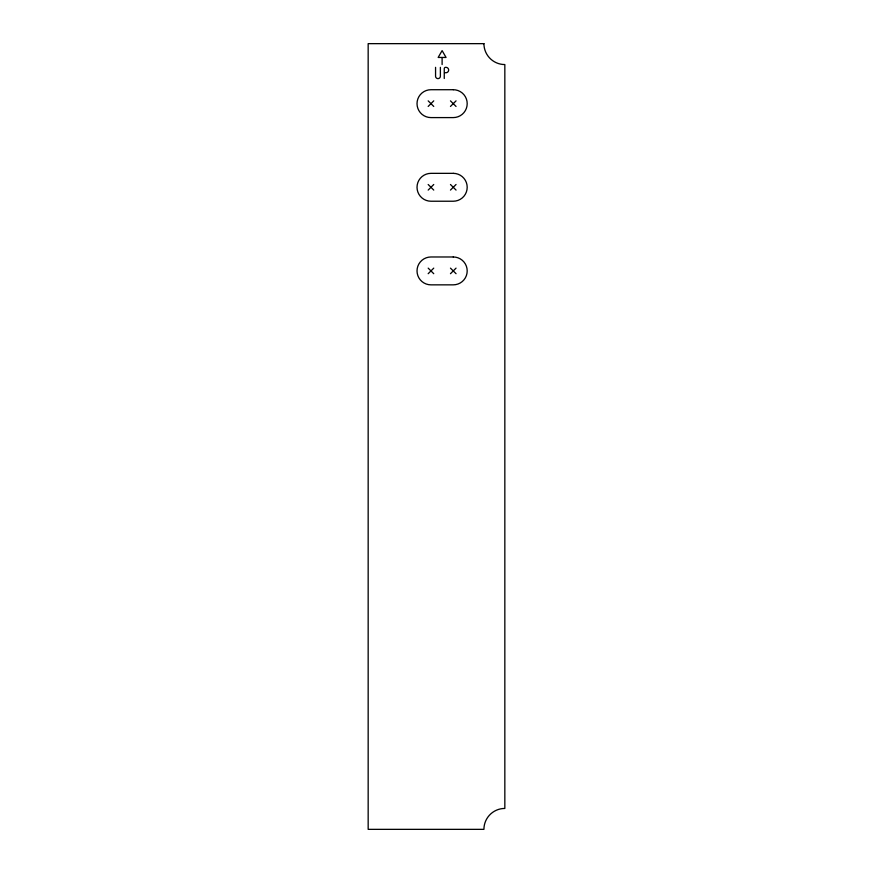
<?xml version="1.0" encoding="UTF-8"?>
<svg xmlns="http://www.w3.org/2000/svg" width="873" height="873" viewBox="0 0 873 873"><rect width="100%" height="100%" fill="white"/><g stroke="black" fill="none" stroke-linecap="round" stroke-linejoin="round"><path stroke-width="1.31" d="M428.174 106.441L433.75 100.864M450.468 106.441L456.044 100.864M428.174 190.074L433.75 184.498M450.468 190.074L456.044 184.498M428.174 273.696L433.75 268.131M450.468 273.696L456.044 268.131M441.836 57.454L438.159 57.454L442.109 50.623L446.059 57.454L442.109 57.454L442.109 64.558M444.532 72.721L445.972 72.721A2.684 2.684 0 0 0 448.657 70.036A2.684 2.684 0 0 0 445.972 67.341L445.557 67.341A1.31 1.31 0 0 0 444.259 68.651L444.259 78.494M450.468 100.864L456.044 106.441M428.174 100.864L433.75 106.441M450.468 184.498L456.044 190.074M428.174 184.498L433.75 190.074M450.468 268.131L456.044 273.696M428.174 268.131L433.75 273.696M440.385 67.341L440.385 76.202A2.412 2.412 0 0 1 437.973 78.614A2.412 2.412 0 0 1 435.562 76.202L435.562 67.341M483.926 43.65L368.166 43.65L368.166 829.35L483.926 829.35A20.908 20.908 0 0 1 504.834 808.442L504.834 64.558A20.908 20.908 0 0 1 483.926 43.65M453.262 89.712L430.956 89.712A13.935 13.935 0 0 0 417.021 103.658A13.935 13.935 0 0 0 430.956 117.593L453.262 117.593A13.935 13.935 0 0 0 467.197 103.658A13.935 13.935 0 0 0 453.262 89.712M453.262 173.345L430.956 173.345A13.935 13.935 0 0 0 417.021 187.28A13.935 13.935 0 0 0 430.956 201.227L453.262 201.227A13.935 13.935 0 0 0 467.197 187.28A13.935 13.935 0 0 0 453.262 173.345M453.262 256.978L430.956 256.978A13.935 13.935 0 0 0 417.021 270.914A13.935 13.935 0 0 0 430.956 284.849L453.262 284.849A13.935 13.935 0 0 0 467.197 270.914A13.935 13.935 0 0 0 453.262 256.978"/></g></svg>
